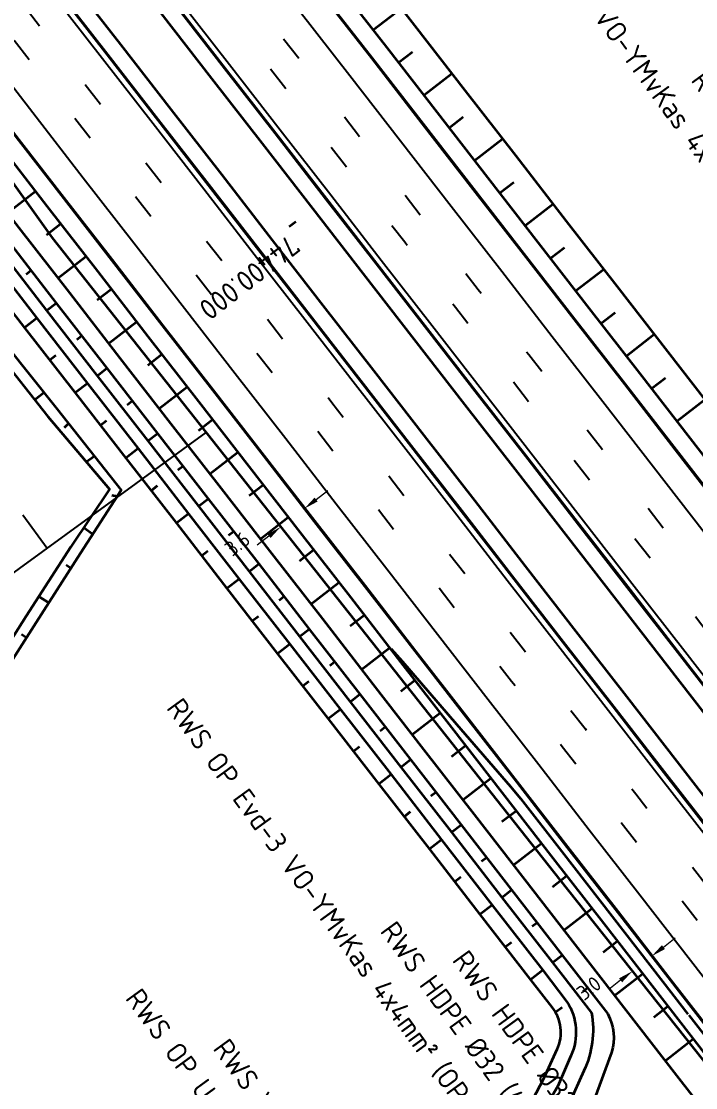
# Model space of a CAD drawing. Header units: metres. Extents: x 134219 to 139178, y 438661 to 444352.
# Drawn here: x 135327.8 to 135409.4, y 443121.8 to 443251 of the extents above; entities that cross this region are included whole.
import ezdxf
from ezdxf.enums import TextEntityAlignment as Align

# ---------------------------------------------------------------- set-up
doc = ezdxf.new("R2010")
doc.units = ezdxf.units.M
doc.linetypes.add('13strp', pattern=[4, 1, -3])
doc.linetypes.add('39strp', pattern=[12, 3, -9])
doc.layers.get('DEFPOINTS').update_dxf_attribs({"color": 193})
for name, color, linetype, lineweight in [('N-WE-KL-ET_LS_OV_KABEL-G', 10, 'KL-LS-OV-N', 35), ('N-WE-KL-ET_LS_OV_KABEL-M', 7, 'Continuous', 18), ('N-WE-KL-ET_LS_OV_KABEL-T25', 7, 'Continuous', 25), ('Utd-geleiderail-nw', 8, 'glm a2ee v014$0$f2m40080', 35), ('Utd-ondergr-nw', 8, '13strp', 35), ('X-XX-AL-AANPIJLING-S', 7, 'Continuous', 25)]:
    doc.layers.add(name, color=color, linetype=linetype, lineweight=lineweight)
doc.layers.add('Utd-weg-nw', color=8, linetype='Continuous')
doc.styles.add('alm a2ee v011$0$rtw_iso', font='NLCS-ISO.ttf')
doc.styles.add('NLCS-ISO', font='NLCS-ISO.ttf')
doc.styles.add('NLCS_18', font='NLCS-ISO.ttf', dxfattribs={"height": 1.8})
doc.linetypes.add('glm a2ee v014$0$f2m40080', pattern='A,2,-1,[160,RTW.shx,S=0.5,R=0,X=0,Y=0],-1', length=4)
doc.linetypes.add('KL-LS-OV-N', pattern='A,4,-1,[103,NLCS.SHX,S=0.75,R=0,X=0,Y=0],-1,4,-1.5,["0V",Standard,S=1,R=0,X=0,Y=-0.5],-3', length=14.5)
doc.dimstyles.new('NLCS_t18_pijl_Dimension_l3_h1', dxfattribs={"dimtxt": 1.8, "dimasz": 1.8, "dimexe": 2, "dimexo": 2, "dimgap": 0.7, "dimtad": 1, "dimdec": 1, "dimzin": 0, "dimdsep": 46, "dimtxsty": 'NLCS_18', "dimcen": 2.5, "dimdle": 2, "dimclrd": 256, "dimclre": 256, "dimclrt": 256, "dimadec": 1, "dimazin": 0, "dimtfac": 1, "dimtdec": 1, "dimtofl": 0, "dimtmove": 1, "dimatfit": 0, "dimfxl": 0, "dimtolj": 1, "dimtzin": 0, "dimlwd": 18, "dimlwe": 18, "dimarcsym": 0})

# ---------------------------------------------------------------- blocks, each defined once
blk = doc.blocks.new('*D588')
at = {"layer": 'DEFPOINTS', "color": 0, "transparency": 16777216}
for p in [(135362.05, 443191.98), (135362.05, 443191.98), (135359.19, 443189.77)]:
    blk.add_point(p, dxfattribs=at)
at = {"layer": 'N-WE-KL-ET_LS_OV_KABEL-M', "linetype": 'Continuous', "lineweight": 18, "transparency": 16777216}
for p, q in [((135363.48, 443193.09), (135364.9, 443194.19)), ((135357.77, 443188.66), (135356.35, 443187.56))]:
    blk.add_line(p, q, dxfattribs=at)
at = {"layer": 'N-WE-KL-ET_LS_OV_KABEL-M', "lineweight": 18, "transparency": 16777216}
for p, q in [((135362.05, 443191.98), (135363.28, 443190.4)), ((135359.19, 443189.77), (135360.42, 443188.18))]:
    blk.add_line(p, q, dxfattribs=at)
at = {"layer": 'N-WE-KL-ET_LS_OV_KABEL-M', "transparency": 16777216}
for points in [[(135363.29, 443193.32), (135363.66, 443192.85), (135362.05, 443191.98)], [(135357.59, 443188.9), (135357.96, 443188.43), (135359.19, 443189.77)]]:
    blk.add_solid(points, dxfattribs=at)
at = {"layer": 'N-WE-KL-ET_LS_OV_KABEL-M', "transparency": 16777216, "insert": (135353.94, 443187.72), "char_height": 1.8, "attachment_point": 5, "rotation": 37.7951, "style": 'NLCS_18'}
blk.add_mtext('\\A1;3.6', dxfattribs=at)
blk = doc.blocks.new('*D589')
at = {"layer": 'DEFPOINTS', "color": 0, "transparency": 16777216}
for p in [(135404.12, 443137.74), (135404.12, 443137.74), (135401.78, 443135.92)]:
    blk.add_point(p, dxfattribs=at)
at = {"layer": 'N-WE-KL-ET_LS_OV_KABEL-M', "linetype": 'Continuous', "lineweight": 18, "transparency": 16777216}
for p, q in [((135405.54, 443138.84), (135406.97, 443139.95)), ((135400.36, 443134.82), (135398.93, 443133.72))]:
    blk.add_line(p, q, dxfattribs=at)
at = {"layer": 'N-WE-KL-ET_LS_OV_KABEL-M', "lineweight": 18, "transparency": 16777216}
for p, q in [((135404.12, 443137.74), (135402.9, 443139.32)), ((135401.78, 443135.92), (135400.55, 443137.5))]:
    blk.add_line(p, q, dxfattribs=at)
at = {"layer": 'N-WE-KL-ET_LS_OV_KABEL-M', "transparency": 16777216}
for points in [[(135405.36, 443139.08), (135405.73, 443138.61), (135404.12, 443137.74)], [(135400.17, 443135.06), (135400.54, 443134.58), (135401.78, 443135.92)]]:
    blk.add_solid(points, dxfattribs=at)
at = {"layer": 'N-WE-KL-ET_LS_OV_KABEL-M', "transparency": 16777216, "insert": (135396.51, 443133.86), "char_height": 1.8, "attachment_point": 5, "rotation": 37.7951, "style": 'NLCS_18'}
blk.add_mtext('\\A1;3.0', dxfattribs=at)

msp = doc.modelspace()

# ---------------------------------------------------------------- linework, layer by layer
at = {"layer": 'N-WE-KL-ET_LS_OV_KABEL-G', "elevation": 1.88, "flags": 128}
msp.add_lwpolyline([(135246.94, 443335.63), (135257.74, 443320.8), (135260.07, 443317.87), (135271.19, 443303.93), (135288.33, 443281.06), (135303.2, 443262.45), (135318.29, 443243.23), (135331.51, 443224.8), (135392.99, 443147), (135450.28, 443074.8), (135453.86, 443060.1)], dxfattribs=at)
at = {"layer": 'Utd-geleiderail-nw', "linetype": 'Continuous', "flags": 128}
for points in [[(135333.65, 443256.13), (135339.78, 443248.23), (135345.91, 443240.33), (135352.04, 443232.43), (135358.17, 443224.52), (135364.29, 443216.62), (135370.42, 443208.72), (135376.55, 443200.82), (135382.68, 443192.92), (135388.81, 443185.01), (135394.94, 443177.11), (135401.06, 443169.21), (135407.19, 443161.31), (135413.32, 443153.41)], [(135344.68, 443252.03), (135350.81, 443244.13), (135356.94, 443236.23), (135363.07, 443228.32), (135369.19, 443220.42), (135375.32, 443212.52), (135381.45, 443204.62), (135387.58, 443196.72), (135393.71, 443188.81), (135399.84, 443180.91), (135405.96, 443173.01), (135412.09, 443165.11)], [(135372.57, 443175.01), (135373.93, 443173.44), (135380.46, 443165.87), (135387, 443158.3), (135388.25, 443156.84), (135393.2, 443150.46), (135399.33, 443142.56), (135405.46, 443134.65), (135408.5, 443130.73)], [(135408.6, 443130.6), (135411.59, 443126.75), (135415.98, 443121.09), (135421.38, 443114.12)]]:
    msp.add_lwpolyline(points, dxfattribs=at)
at = {"layer": 'Utd-ondergr-nw', "color": 7, "linetype": 'Continuous'}
msp.add_line((135361.01, 443226.73), (135360.22, 443226.12), dxfattribs=at)
at = {"layer": 'Utd-ondergr-nw', "linetype": 'Continuous', "flags": 128}
for points in [[(135271.16, 443280.8), (135282.37, 443266.68), (135288.58, 443258.84), (135294.8, 443251.01), (135301.02, 443243.18), (135307.23, 443235.35), (135313.45, 443227.52), (135319.67, 443219.68), (135325.89, 443211.85), (135332.1, 443204.02), (135339.86, 443194.24), (135334.96, 443186.59), (135329.57, 443178.17), (135324.18, 443169.75), (135318.78, 443161.33), (135313.39, 443152.91), (135308.28, 443144.92)], [(135273.41, 443275.67), (135281.25, 443265.79), (135287.47, 443257.96), (135293.68, 443250.13), (135299.9, 443242.29), (135306.12, 443234.46), (135312.34, 443226.63), (135318.55, 443218.8), (135324.77, 443210.97), (135330.99, 443203.13), (135338.44, 443194.33), (135333.76, 443187.36), (135328.37, 443178.94), (135322.98, 443170.52), (135317.58, 443162.1), (135312.19, 443153.68), (135306.61, 443144.95)], [(135302.94, 443257.63), (135309.07, 443249.72), (135315.2, 443241.82), (135321.33, 443233.92), (135327.46, 443226.02), (135333.59, 443218.12), (135339.71, 443210.21), (135345.84, 443202.31), (135351.97, 443194.41), (135358.1, 443186.51), (135364.23, 443178.61), (135370.36, 443170.7), (135376.49, 443162.8), (135382.61, 443154.9), (135388.74, 443147), (135394.87, 443139.1), (135401, 443131.19), (135407.13, 443123.29), (135413.26, 443115.39), (135417.51, 443109.91)], [(135369.26, 443258.44), (135375.39, 443250.54), (135381.52, 443242.63), (135387.65, 443234.73), (135393.77, 443226.83), (135399.9, 443218.93), (135406.03, 443211.03), (135412.16, 443203.12), (135418.29, 443195.22), (135424.42, 443187.32), (135430.54, 443179.42), (135436.67, 443171.52), (135442.8, 443163.61), (135446.76, 443158.5)], [(135301.36, 443256.4), (135307.49, 443248.5), (135313.62, 443240.6), (135319.75, 443232.7), (135325.88, 443224.79), (135332.01, 443216.89), (135338.13, 443208.99), (135344.26, 443201.09), (135350.39, 443193.18), (135356.52, 443185.28), (135362.65, 443177.38), (135368.78, 443169.48), (135374.9, 443161.58), (135381.03, 443153.67), (135387.16, 443145.77), (135393.29, 443137.87), (135398.8, 443130.76)], [(135300.19, 443255.49), (135306.32, 443247.59), (135312.45, 443239.69), (135318.58, 443231.79), (135324.71, 443223.88), (135330.83, 443215.98), (135336.96, 443208.08), (135343.09, 443200.18), (135349.22, 443192.28), (135355.35, 443184.37), (135361.48, 443176.47), (135367.6, 443168.57), (135373.73, 443160.67), (135379.86, 443152.77), (135385.99, 443144.86), (135392.12, 443136.96), (135396.84, 443130.88)], [(135332.03, 443254.88), (135338.16, 443246.97), (135344.29, 443239.07), (135350.42, 443231.17), (135356.55, 443223.27), (135362.67, 443215.37), (135368.8, 443207.46), (135374.93, 443199.56), (135381.06, 443191.66), (135387.19, 443183.76), (135393.32, 443175.86), (135399.44, 443167.95), (135405.57, 443160.05), (135411.7, 443152.15), (135417.83, 443144.25), (135423.96, 443136.35), (135429.68, 443128.97)], [(135332.09, 443254.92), (135338.22, 443247.02), (135344.34, 443239.12), (135350.47, 443231.21), (135356.6, 443223.31), (135362.73, 443215.41), (135368.86, 443207.51), (135374.99, 443199.6), (135381.11, 443191.7), (135387.24, 443183.8), (135393.37, 443175.9), (135399.5, 443168), (135405.63, 443160.09), (135411.76, 443152.19), (135417.89, 443144.29), (135424.01, 443136.39), (135429.72, 443129.04)], [(135365.86, 443255.8), (135371.99, 443247.9), (135378.12, 443240), (135384.25, 443232.1), (135390.38, 443224.19), (135396.5, 443216.29), (135402.63, 443208.39), (135408.76, 443200.49), (135414.89, 443192.59), (135421.02, 443184.68), (135427.15, 443176.78), (135433.27, 443168.88), (135439.4, 443160.98), (135444.35, 443154.6)], [(135299.01, 443254.57), (135305.14, 443246.67), (135311.26, 443238.77), (135317.39, 443230.87), (135323.52, 443222.97), (135329.65, 443215.06), (135335.78, 443207.16), (135341.91, 443199.26), (135348.03, 443191.36), (135354.16, 443183.45), (135360.29, 443175.55), (135366.42, 443167.65), (135372.55, 443159.75), (135378.68, 443151.85), (135384.8, 443143.94), (135390.93, 443136.04), (135393.86, 443132.23)], [(135314.19, 443253.7), (135320.32, 443245.79), (135326.45, 443237.89), (135332.58, 443229.99), (135338.71, 443222.09), (135344.84, 443214.19), (135350.96, 443206.28), (135357.09, 443198.38), (135363.22, 443190.48), (135369.35, 443182.58), (135375.48, 443174.68), (135381.61, 443166.77), (135387.73, 443158.87), (135393.86, 443150.97), (135399.99, 443143.07), (135406.12, 443135.17), (135412.25, 443127.26), (135418.38, 443119.36), (135421.48, 443115.36)], [(135314.25, 443253.74), (135320.38, 443245.84), (135326.51, 443237.93), (135332.63, 443230.03), (135338.76, 443222.13), (135344.89, 443214.23), (135351.02, 443206.33), (135357.15, 443198.42), (135363.28, 443190.52), (135369.4, 443182.62), (135375.53, 443174.72), (135381.66, 443166.82), (135387.79, 443158.91), (135393.92, 443151.01), (135400.05, 443143.11), (135406.17, 443135.21), (135412.3, 443127.31), (135418.43, 443119.4), (135421.51, 443115.43)], [(135364.08, 443254.42), (135370.21, 443246.52), (135376.34, 443238.62), (135382.47, 443230.72), (135388.6, 443222.82), (135394.73, 443214.91), (135400.85, 443207.01), (135406.98, 443199.11), (135413.11, 443191.21), (135419.24, 443183.31), (135425.37, 443175.4), (135431.5, 443167.5), (135437.62, 443159.6), (135443.54, 443151.97)], [(135364.14, 443254.47), (135370.27, 443246.56), (135376.4, 443238.66), (135382.52, 443230.76), (135388.65, 443222.86), (135394.78, 443214.96), (135400.91, 443207.05), (135407.04, 443199.15), (135413.17, 443191.25), (135419.29, 443183.35), (135425.42, 443175.45), (135431.55, 443167.54), (135437.68, 443159.64), (135443.58, 443152.04)], [(135297.53, 443253.42), (135303.65, 443245.52), (135309.78, 443237.62), (135315.91, 443229.72), (135322.04, 443221.82), (135328.17, 443213.91), (135334.3, 443206.01), (135340.42, 443198.11), (135346.55, 443190.21), (135352.68, 443182.31), (135358.81, 443174.4), (135364.94, 443166.5), (135371.07, 443158.6), (135377.19, 443150.7), (135383.32, 443142.8), (135389.45, 443134.89), (135392.03, 443131.57)], [(135312.47, 443252.36), (135318.6, 443244.46), (135324.73, 443236.56), (135330.86, 443228.65), (135336.98, 443220.75), (135343.11, 443212.85), (135349.24, 443204.95), (135355.37, 443197.05), (135361.5, 443189.14), (135367.63, 443181.24), (135373.75, 443173.34), (135379.88, 443165.44), (135386.01, 443157.54), (135392.14, 443149.63), (135398.27, 443141.73), (135404.4, 443133.83), (135410.52, 443125.93), (135416.65, 443118.02), (135419.92, 443113.81)], [(135346.24, 443253.24), (135352.37, 443245.34), (135358.5, 443237.44), (135364.63, 443229.54), (135370.76, 443221.64), (135376.89, 443213.73), (135383.02, 443205.83), (135389.14, 443197.93), (135395.27, 443190.03), (135401.4, 443182.12), (135407.53, 443174.22), (135413.66, 443166.32), (135419.79, 443158.42), (135425.91, 443150.52), (135432.04, 443142.61), (135435.34, 443138.37)], [(135346.3, 443253.29), (135352.43, 443245.38), (135358.56, 443237.48), (135364.69, 443229.58), (135370.81, 443221.68), (135376.94, 443213.78), (135383.07, 443205.87), (135389.2, 443197.97), (135395.33, 443190.07), (135401.46, 443182.17), (135407.58, 443174.27), (135413.71, 443166.36), (135419.84, 443158.46), (135425.97, 443150.56), (135432.1, 443142.66), (135435.38, 443138.43)], [(135373.8, 443252.59), (135370.4, 443249.95)], [(135375.16, 443247.32), (135373.46, 443246)], [(135379.93, 443244.68), (135376.53, 443242.05)], [(135381.29, 443239.42), (135379.59, 443238.1)], [(135386.05, 443236.78), (135382.66, 443234.15)], [(135326.07, 443227.81), (135329.47, 443230.44)], [(135387.42, 443231.51), (135385.72, 443230.2)], [(135392.18, 443228.88), (135388.79, 443226.25)], [(135330.83, 443225.17), (135332.53, 443226.49)], [(135393.55, 443223.61), (135391.85, 443222.29)], [(135332.2, 443219.9), (135335.6, 443222.54)], [(135328.36, 443220.39), (135328.94, 443220.84)], [(135398.31, 443220.98), (135394.91, 443218.34)], [(135336.96, 443217.27), (135338.66, 443218.59)], [(135330.83, 443215.98), (135332.01, 443216.89)], [(135329.65, 443215.06), (135328.17, 443213.91)], [(135399.68, 443215.71), (135397.98, 443214.39)], [(135338.33, 443212), (135341.73, 443214.64)], [(135334.48, 443212.49), (135335.07, 443212.94)], [(135404.44, 443213.08), (135401.04, 443210.44)], [(135331.97, 443210.54), (135331.23, 443209.96)], [(135343.09, 443209.37), (135344.79, 443210.69)], [(135336.96, 443208.08), (135338.13, 443208.99)], [(135335.78, 443207.16), (135334.3, 443206.01)], [(135405.81, 443207.81), (135404.11, 443206.49)], [(135329.37, 443205.17), (135330.48, 443206.06)], [(135344.46, 443204.1), (135347.85, 443206.74)], [(135340.61, 443204.58), (135341.2, 443205.04)], [(135410.57, 443205.17), (135407.17, 443202.54)], [(135333, 443201.81), (135333.48, 443202.29)], [(135338.1, 443202.64), (135337.36, 443202.06)], [(135349.22, 443201.47), (135350.92, 443202.78)], [(135343.09, 443200.18), (135344.26, 443201.09)], [(135335.61, 443197.67), (135336.61, 443198.34)], [(135341.91, 443199.26), (135340.42, 443198.11)], [(135350.59, 443196.2), (135353.98, 443198.83)], [(135346.74, 443196.68), (135347.33, 443197.14)], [(135344.23, 443194.73), (135343.49, 443194.16)], [(135355.35, 443193.56), (135357.05, 443194.88)], [(135338.72, 443193.62), (135339.39, 443193.5)], [(135349.22, 443192.28), (135350.39, 443193.18)], [(135348.03, 443191.36), (135346.55, 443190.21)], [(135356.71, 443188.3), (135360.11, 443190.93)], [(135335.34, 443189.71), (135336.43, 443188.89)], [(135352.87, 443188.78), (135353.46, 443189.23)], [(135350.36, 443186.83), (135349.62, 443186.26)], [(135361.48, 443185.66), (135363.18, 443186.98)], [(135333.2, 443185.16), (135333.8, 443184.78)], [(135355.35, 443184.37), (135356.52, 443185.28)], [(135354.16, 443183.45), (135352.68, 443182.31)], [(135362.84, 443180.39), (135366.24, 443183.03)], [(135329.91, 443181.34), (135331.11, 443180.57)], [(135359, 443180.88), (135359.58, 443181.33)], [(135356.49, 443178.93), (135355.75, 443178.35)], [(135367.61, 443177.76), (135369.3, 443179.08)], [(135361.48, 443176.47), (135362.65, 443177.38)], [(135327.81, 443176.75), (135328.41, 443176.36)], [(135360.29, 443175.55), (135358.81, 443174.4)], [(135368.97, 443172.49), (135372.37, 443175.13)], [(135365.13, 443172.98), (135365.71, 443173.43)], [(135362.61, 443171.03), (135361.87, 443170.45)], [(135373.73, 443169.86), (135375.43, 443171.18)], [(135367.6, 443168.57), (135368.78, 443169.48)], [(135366.42, 443167.65), (135364.94, 443166.5)], [(135375.1, 443164.59), (135378.5, 443167.22)], [(135371.25, 443165.07), (135371.84, 443165.53)], [(135368.74, 443163.13), (135368, 443162.55)], [(135379.86, 443161.96), (135381.56, 443163.27)], [(135373.73, 443160.67), (135374.9, 443161.58)], [(135372.55, 443159.75), (135371.07, 443158.6)], [(135381.23, 443156.69), (135384.62, 443159.32)], [(135377.38, 443157.17), (135377.97, 443157.63)], [(135385.99, 443154.05), (135387.69, 443155.37)], [(135374.87, 443155.22), (135374.13, 443154.65)], [(135379.86, 443152.77), (135381.03, 443153.67)], [(135378.68, 443151.85), (135377.19, 443150.7)], [(135387.36, 443148.79), (135390.75, 443151.42)], [(135383.51, 443149.27), (135384.1, 443149.72)], [(135381, 443147.32), (135380.26, 443146.75)], [(135392.12, 443146.15), (135393.82, 443147.47)], [(135385.99, 443144.86), (135387.16, 443145.77)], [(135384.8, 443143.94), (135383.32, 443142.8)], [(135393.48, 443140.88), (135396.88, 443143.52)], [(135389.64, 443141.37), (135390.23, 443141.82)], [(135387.13, 443139.42), (135386.39, 443138.84)], [(135398.25, 443138.25), (135399.95, 443139.57)], [(135392.12, 443136.96), (135393.29, 443137.87)], [(135390.93, 443136.04), (135389.45, 443134.89)], [(135399.61, 443132.98), (135403.01, 443135.62)], [(135395.77, 443133.46), (135396.35, 443133.92)], [(135393.26, 443131.52), (135392.52, 443130.94)], [(135404.38, 443130.35), (135406.07, 443131.67)], [(135405.74, 443125.08), (135409.14, 443127.71)]]:
    msp.add_lwpolyline(points, dxfattribs=at)
for points in [[(135393.86, 443132.23, -0.254986), (135394.33, 443125.66), (135392.74, 443122.01), (135389.85, 443117.01)], [(135392.03, 443131.57, -0.278603), (135392.63, 443126.44), (135391, 443122.87), (135388.37, 443117.79)], [(135396.84, 443130.88, -0.153176), (135395.91, 443123.86), (135394.15, 443119.98), (135391.88, 443115.93)], [(135398.8, 443130.76, -0.198192), (135399.27, 443126.07), (135396.36, 443118.14), (135394.56, 443114.89)]]:
    msp.add_lwpolyline(points, format="xyb", dxfattribs=at)
at = {"layer": 'Utd-weg-nw', "linetype": '39strp', "flags": 128}
for points in [[(135271.3, 443362.72), (135272.79, 443360.79), (135278.92, 443352.89), (135285.05, 443344.99), (135291.18, 443337.09), (135297.31, 443329.19), (135303.44, 443321.28), (135309.56, 443313.38), (135315.69, 443305.48), (135321.82, 443297.58), (135327.95, 443289.67), (135334.08, 443281.77), (135340.21, 443273.87), (135346.34, 443265.97), (135352.46, 443258.07), (135358.59, 443250.16), (135364.72, 443242.26), (135370.85, 443234.36), (135376.98, 443226.46), (135383.11, 443218.56), (135389.23, 443210.65), (135395.36, 443202.75), (135401.49, 443194.85), (135407.62, 443186.95), (135413.75, 443179.05), (135419.88, 443171.14), (135426, 443163.24), (135432.13, 443155.34), (135438.26, 443147.44), (135439.69, 443145.59)], [(135269.71, 443359.06), (135270.03, 443358.65), (135276.16, 443350.75), (135282.29, 443342.84), (135288.41, 443334.94), (135294.54, 443327.04), (135300.67, 443319.14), (135306.8, 443311.24), (135312.93, 443303.33), (135319.06, 443295.43), (135325.18, 443287.53), (135331.31, 443279.63), (135337.44, 443271.73), (135343.57, 443263.82), (135349.7, 443255.92), (135355.83, 443248.02), (135361.95, 443240.12), (135368.08, 443232.22), (135374.21, 443224.31), (135380.34, 443216.41), (135386.47, 443208.51), (135392.6, 443200.61), (135398.73, 443192.71), (135404.85, 443184.8), (135410.98, 443176.9), (135417.11, 443169), (135423.24, 443161.1), (135429.37, 443153.19), (135435.5, 443145.29), (135437.76, 443142.38)], [(135261.97, 443338.2), (135267.35, 443331.26), (135273.48, 443323.36), (135279.61, 443315.46), (135285.74, 443307.56), (135291.86, 443299.65), (135297.99, 443291.75), (135304.12, 443283.85), (135310.25, 443275.95), (135316.38, 443268.05), (135322.51, 443260.14), (135328.63, 443252.24), (135334.76, 443244.34), (135340.89, 443236.44), (135347.02, 443228.53), (135353.15, 443220.63), (135359.28, 443212.73), (135365.4, 443204.83), (135371.53, 443196.93), (135377.66, 443189.02), (135383.79, 443181.12), (135389.92, 443173.22), (135396.05, 443165.32), (135402.18, 443157.42), (135408.3, 443149.51), (135414.43, 443141.61), (135420.56, 443133.71), (135426.69, 443125.81), (135427.3, 443125.02)], [(135260.71, 443334.11), (135264.58, 443329.12), (135270.71, 443321.21), (135276.84, 443313.31), (135282.97, 443305.41), (135289.1, 443297.51), (135295.23, 443289.61), (135301.36, 443281.7), (135307.48, 443273.8), (135313.61, 443265.9), (135319.74, 443258), (135325.87, 443250.1), (135332, 443242.19), (135338.13, 443234.29), (135344.25, 443226.39), (135350.38, 443218.49), (135356.51, 443210.59), (135362.64, 443202.68), (135368.77, 443194.78), (135374.9, 443186.88), (135381.02, 443178.98), (135387.15, 443171.08), (135393.28, 443163.17), (135399.41, 443155.27), (135405.54, 443147.37), (135411.67, 443139.47), (135417.79, 443131.57), (135423.92, 443123.66), (135425.36, 443121.81)]]:
    msp.add_lwpolyline(points, dxfattribs=at)
at = {"layer": 'Utd-weg-nw', "linetype": 'Continuous', "flags": 128}
for points in [[(135316.9, 443255.79), (135323.02, 443247.89), (135329.15, 443239.99), (135335.28, 443232.09), (135341.41, 443224.18), (135347.54, 443216.28), (135353.67, 443208.38), (135359.79, 443200.48), (135365.92, 443192.58), (135372.05, 443184.67), (135378.18, 443176.77), (135384.31, 443168.87), (135390.44, 443160.97), (135396.56, 443153.07), (135402.69, 443145.16), (135408.82, 443137.26), (135414.95, 443129.36), (135421.08, 443121.46), (135423.37, 443118.5)], [(135331.48, 443254.45), (135337.61, 443246.55), (135343.74, 443238.64), (135349.86, 443230.74), (135355.99, 443222.84), (135362.12, 443214.94), (135368.25, 443207.03), (135374.38, 443199.13), (135380.51, 443191.23), (135386.63, 443183.33), (135392.76, 443175.43), (135398.89, 443167.52), (135405.02, 443159.62), (135411.15, 443151.72), (135417.28, 443143.82), (135423.41, 443135.92), (135429.29, 443128.33)], [(135346.85, 443253.72), (135352.98, 443245.81), (135359.11, 443237.91), (135365.24, 443230.01), (135371.37, 443222.11), (135377.5, 443214.21), (135383.62, 443206.3), (135389.75, 443198.4), (135395.88, 443190.5), (135402.01, 443182.6), (135408.14, 443174.69), (135414.27, 443166.79), (135420.39, 443158.89), (135426.52, 443150.99), (135432.65, 443143.09), (135435.76, 443139.07)], [(135361.44, 443252.37), (135367.57, 443244.47), (135373.69, 443236.57), (135379.82, 443228.66), (135385.95, 443220.76), (135392.08, 443212.86), (135398.21, 443204.96), (135404.34, 443197.06), (135410.46, 443189.15), (135416.59, 443181.25), (135422.72, 443173.35), (135428.85, 443165.45), (135434.98, 443157.55), (135441.11, 443149.64), (135441.69, 443148.9)]]:
    msp.add_lwpolyline(points, dxfattribs=at)
at = {"layer": 'X-XX-AL-AANPIJLING-S'}
for p, q in [((135310.68, 443172.44), (135350.16, 443201.19)), ((135330.89, 443187.16), (135327.95, 443191.2))]:
    msp.add_line(p, q, dxfattribs=at)

# ---------------------------------------------------------------- texts
at = {"layer": 'N-WE-KL-ET_LS_OV_KABEL-T25', "style": 'NLCS-ISO'}
for s, p in [('RWS OP Evd-3 VO-YMvKas 4x4mm² (OP "U" gr. 14) (VS)', (135433.52, 443203.55)), ('RWS VO-YMvKas 4x2,5mm² (DS)', (135437.56, 443206.49)), ('RWS OP Evd-3 VO-YMvKas 4x4mm² (OP "U" gr. 14) (VS)', (135395.62, 443100.76)), ('RWS HDPE Ø32 (4v BREAKOUT)', (135399.66, 443103.7)), ('RWS HDPE Ø32 (96v GVK)', (135403.7, 443106.64)), ('RWS OP U-2 VG-YMvKas 4x16mm² (VS)', (135375.62, 443086.19)), ('RWS VO-YMvKas 4x2,5mm² (DS)', (135379.66, 443089.13))]:
    msp.add_text(s, height=2.5, rotation=306.066, dxfattribs=at).set_placement(p, align=Align.MIDDLE_RIGHT)
at = {"layer": 'Utd-ondergr-nw', "color": 7, "style": 'alm a2ee v011$0$rtw_iso'}
msp.add_text('74400.000', height=2.5, rotation=217.7951, dxfattribs=at).set_placement((135360.21, 443225.32))

# ---------------------------------------------------------------- dimensions: what is measured, and where the dimension line sits
at = {"layer": 'N-WE-KL-ET_LS_OV_KABEL-M'}
for base, p1, p2, picture, middle in [((135362.05, 443191.98), (135359.19, 443189.77), (135362.05, 443191.98), '*D588', (135354.92, 443186.45)), ((135404.12, 443137.74), (135401.78, 443135.92), (135404.12, 443137.74), '*D589', (135397.49, 443132.6))]:
    dim = msp.add_linear_dim(base=base, p1=p1, p2=p2, angle=37.7951, dimstyle='NLCS_t18_pijl_Dimension_l3_h1', dxfattribs=at)
    dim.commit()
    dim.dimension.update_dxf_attribs({"geometry": picture, "text_midpoint": middle, "dimtype": 161})

doc.saveas('drawing.dxf')
